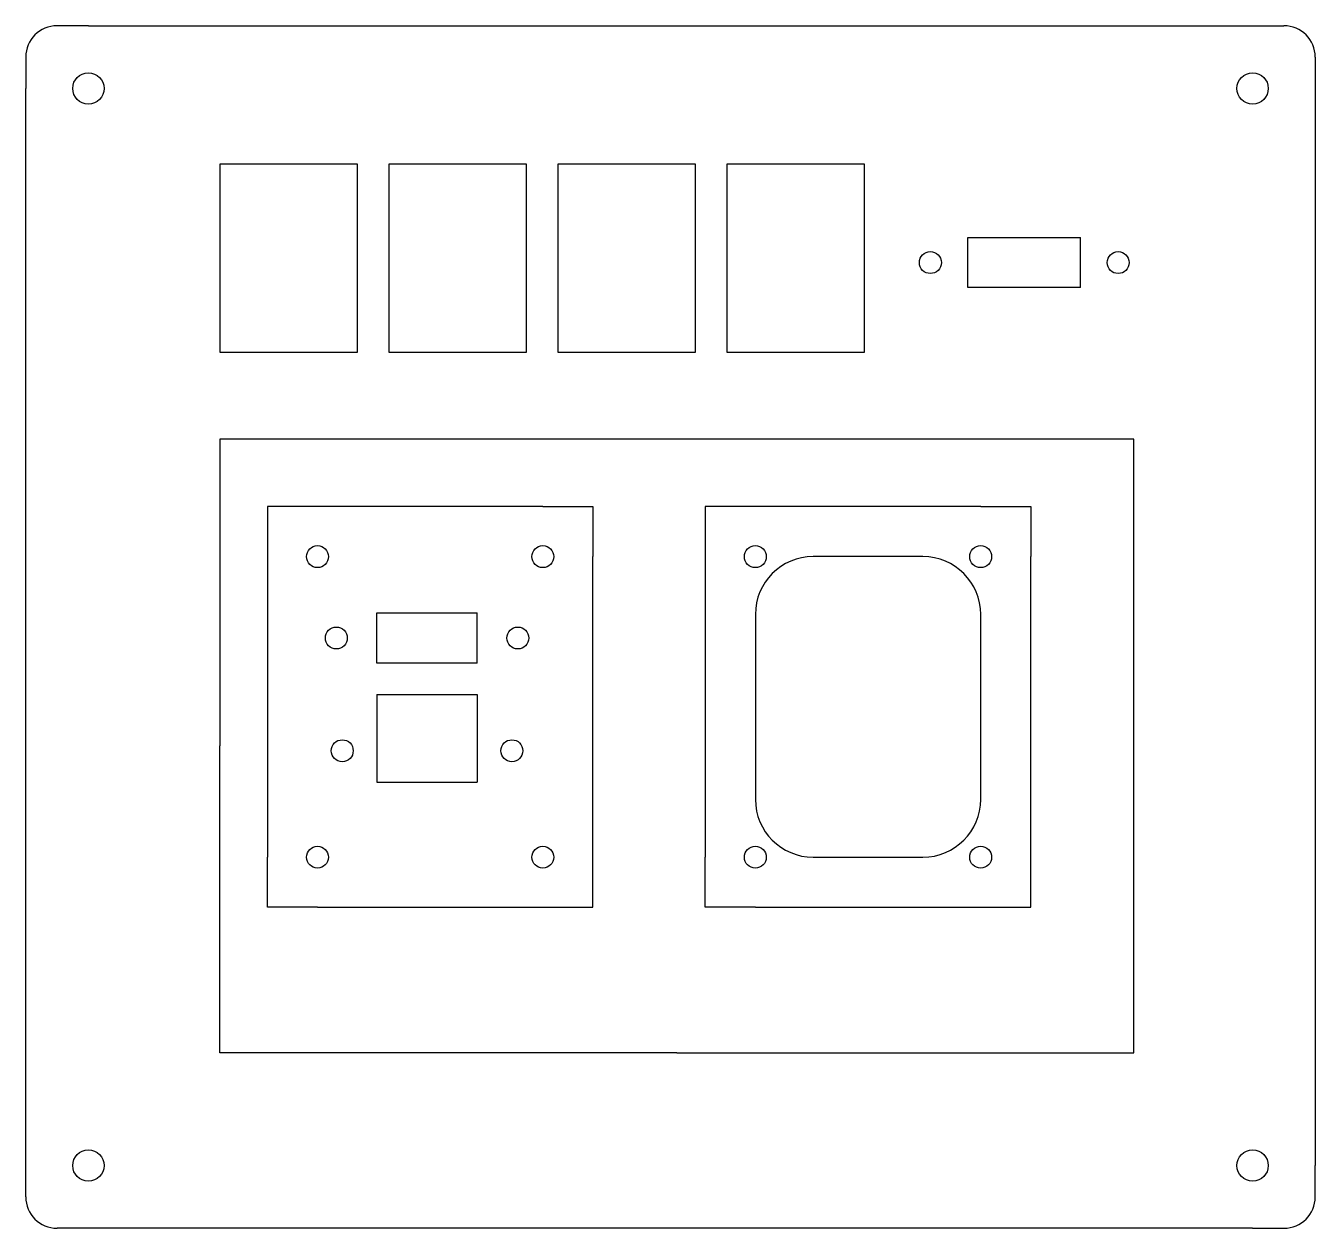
# Model space of a CAD drawing. Extents: x -14 to 192, y -12 to 180.
import ezdxf

# ---------------------------------------------------------------- set-up
doc = ezdxf.new("R2010")
doc.units = 0
doc.layers.get('0').update_dxf_attribs({"color": 253, "linetype": 'CONTINUOUS'})

msp = doc.modelspace()

# ---------------------------------------------------------------- linework, layer by layer
for p, q in [((-4, 180), (-9, 180)), ((-4, 180), (182, 180)), ((182, 180), (187, 180)), ((-14, 175), (-14, 170)), ((192, 175), (192, 170)), ((-14, -2), (-14, 170)), ((192, 170), (192, -2)), ((16.99, 157.89), (16.99, 127.89)), ((38.99, 157.89), (16.99, 157.89)), ((38.99, 127.89), (38.99, 157.89)), ((43.99, 157.89), (43.99, 127.89)), ((65.99, 157.89), (43.99, 157.89)), ((65.99, 127.89), (65.99, 157.89)), ((70.99, 157.89), (70.99, 127.89)), ((92.99, 157.89), (70.99, 157.89)), ((92.99, 127.89), (92.99, 157.89)), ((97.99, 157.89), (97.99, 127.89)), ((119.99, 157.89), (97.99, 157.89)), ((119.99, 127.89), (119.99, 157.89)), ((136.52, 138.19), (136.52, 146.19)), ((136.52, 146.19), (154.52, 146.19)), ((154.52, 138.19), (154.52, 146.19)), ((154.52, 138.19), (136.52, 138.19)), ((16.99, 127.89), (38.99, 127.89)), ((43.99, 127.89), (65.99, 127.89)), ((70.99, 127.89), (92.99, 127.89)), ((97.99, 127.89), (119.99, 127.89)), ((90, 114), (17, 114)), ((17, 114), (17, 65)), ((163, 114), (90, 114)), ((163, 16), (163, 114)), ((24.61, 103.24), (24.61, 95.24)), ((32.61, 103.24), (24.61, 103.24)), ((68.61, 103.24), (32.61, 103.24)), ((68.61, 103.24), (76.61, 103.24)), ((76.61, 103.24), (76.61, 95.24)), ((94.56, 103.24), (94.56, 95.24)), ((102.56, 103.24), (94.56, 103.24)), ((138.56, 103.24), (102.56, 103.24)), ((138.56, 103.24), (146.56, 103.24)), ((146.56, 103.24), (146.56, 95.24)), ((24.61, 95.24), (24.61, 47.24)), ((76.61, 47.24), (76.61, 95.24)), ((94.56, 95.24), (94.56, 47.24)), ((129.32, 95.24), (111.8, 95.24)), ((146.56, 47.24), (146.56, 95.24)), ((42.11, 78.24), (42.11, 86.24)), ((42.11, 86.24), (58.11, 86.24)), ((58.11, 78.24), (58.11, 86.24)), ((102.56, 86), (102.56, 56.48)), ((138.56, 56.48), (138.56, 86)), ((58.11, 78.24), (42.11, 78.24)), ((42.11, 73.24), (42.11, 59.24)), ((42.11, 73.24), (58.11, 73.24)), ((58.11, 73.24), (58.11, 59.24)), ((17, 16), (17, 65)), ((42.11, 59.24), (58.11, 59.24)), ((24.61, 39.24), (24.61, 47.24)), ((76.61, 39.24), (76.61, 47.24)), ((94.56, 39.24), (94.56, 47.24)), ((111.8, 47.24), (129.32, 47.24)), ((146.56, 39.24), (146.56, 47.24)), ((32.61, 39.24), (24.61, 39.24)), ((32.61, 39.24), (68.61, 39.24)), ((68.61, 39.24), (76.61, 39.24)), ((102.56, 39.24), (94.56, 39.24)), ((102.56, 39.24), (138.56, 39.24)), ((138.56, 39.24), (146.56, 39.24)), ((90, 16), (17, 16)), ((90, 16), (163, 16)), ((-14, -7), (-14, -2)), ((192, -7), (192, -2)), ((-4, -12), (-9, -12)), ((182, -12), (-4, -12)), ((182, -12), (187, -12))]:
    msp.add_line(p, q)
for centre, radius in [((-4, 170), 2.5), ((182, 170), 2.5), ((130.52, 142.19), 1.75), ((160.52, 142.19), 1.75), ((32.61, 95.24), 1.75), ((68.61, 95.24), 1.75), ((102.56, 95.24), 1.75), ((138.56, 95.24), 1.75), ((35.61, 82.24), 1.75), ((64.61, 82.24), 1.75), ((36.56, 64.24), 1.75), ((63.66, 64.24), 1.75), ((32.61, 47.24), 1.75), ((68.61, 47.24), 1.75), ((102.56, 47.24), 1.75), ((138.56, 47.24), 1.75), ((-4, -2), 2.5), ((182, -2), 2.5)]:
    msp.add_circle(centre, radius)
for centre, radius, start, end in [((-9, 175), 5, 90, 180), ((187, 175), 5, 0, 90), ((111.8, 86), 9.24, 90, 180), ((129.32, 86), 9.24, 0, 90), ((111.8, 56.48), 9.24, 180, 270), ((129.32, 56.48), 9.24, 270, 360), ((-9, -7), 5, 180, 270), ((187, -7), 5, 270, 360)]:
    msp.add_arc(centre, radius, start, end)

doc.saveas('drawing.dxf')
